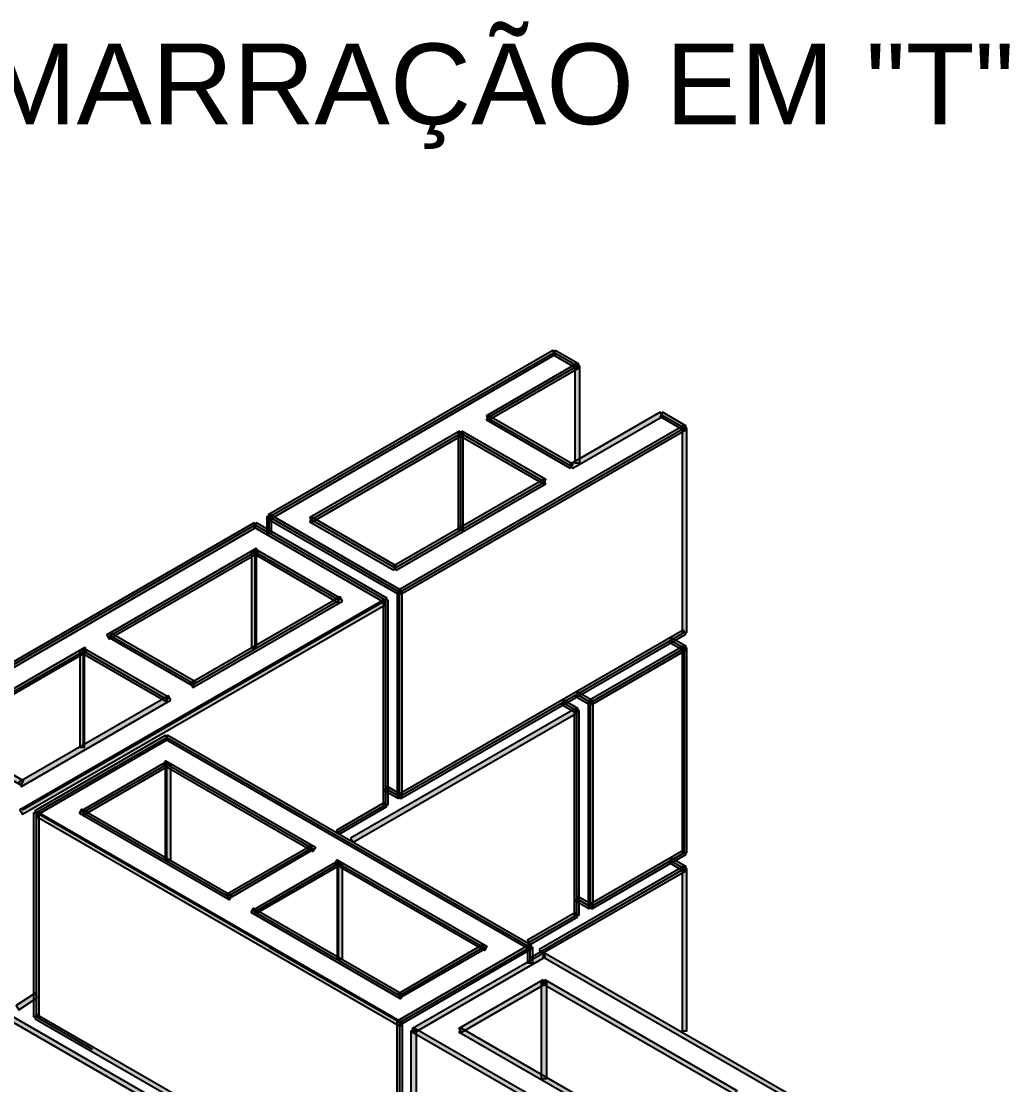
# Model space of a CAD drawing. Extents: x 0 to 119, y 0 to 84.
# Drawn here: x 54.35 to 58.025, y 58.044 to 62 of the extents above; entities that cross this region are included whole.
import ezdxf

# ---------------------------------------------------------------- set-up
doc = ezdxf.new("R2010")
doc.units = 0
doc.header["$MEASUREMENT"] = 0
doc.layers.add('3', color=7, linetype='CONTINUOUS')
doc.styles.add('TQS_ARIAL', font='arial.ttf')

msp = doc.modelspace()

# ---------------------------------------------------------------- linework, layer by layer
at = {"layer": '3', "color": 7, "linetype": 'Continuous'}
for p, q in [((55.271845, 60.156249), (56.330993, 60.767748)), ((56.330993, 60.767748), (56.417595, 60.717748)), ((56.083947, 60.525116), (56.417595, 60.717748)), ((56.729364, 60.537748), (56.815967, 60.487748)), ((56.083947, 60.525116), (56.395716, 60.345116)), ((56.083947, 60.525116), (56.395716, 60.345116)), ((55.427729, 60.146249), (55.983947, 60.467381)), ((55.756819, 59.876249), (56.815967, 60.487748)), ((55.756819, 59.876249), (56.815967, 60.487748)), ((55.983947, 60.107381), (55.983947, 60.467381)), ((55.983947, 60.467381), (56.295716, 60.287381)), ((55.739499, 59.966249), (56.295716, 60.287381)), ((55.271845, 60.096249), (55.271845, 60.156249)), ((55.271845, 60.156249), (55.756819, 59.876249)), ((55.427729, 60.146249), (55.739499, 59.966249)), ((53.868884, 59.346249), (55.219883, 60.126249)), ((55.219883, 60.126249), (55.704858, 59.846249)), ((54.680986, 59.715116), (55.219883, 60.026249)), ((55.219883, 59.666249), (55.219883, 60.026249)), ((55.219883, 60.026249), (55.531652, 59.846249)), ((55.756819, 59.116249), (55.756819, 59.876249)), ((55.756819, 59.116249), (55.756819, 59.876249)), ((54.353858, 59.066249), (55.704858, 59.846249)), ((54.353858, 59.066249), (55.704858, 59.846249)), ((54.992755, 59.535116), (55.531652, 59.846249)), ((55.704858, 59.086249), (55.704858, 59.846249)), ((54.680986, 59.715116), (54.992755, 59.535116)), ((55.756819, 59.116249), (56.815967, 59.727748)), ((56.46696, 59.466249), (56.815967, 59.667748)), ((56.764005, 59.697748), (56.815967, 59.667748)), ((56.815967, 58.907748), (56.815967, 59.667748)), ((54.042089, 59.346249), (54.580986, 59.657381)), ((54.580986, 59.297381), (54.580986, 59.657381)), ((54.580986, 59.657381), (54.892755, 59.477381)), ((56.363037, 59.466249), (56.414998, 59.436249)), ((56.414998, 59.496249), (56.46696, 59.466249)), ((56.46696, 58.706249), (56.46696, 59.466249)), ((56.414998, 58.676249), (56.414998, 59.436249)), ((54.405903, 59.05602), (54.890877, 59.33602)), ((54.890877, 59.33602), (56.241876, 58.55602)), ((54.579108, 59.05602), (54.890877, 59.23602)), ((54.890877, 59.23602), (55.429774, 58.924887)), ((54.890877, 58.87602), (54.890877, 59.23602)), ((55.704858, 59.146249), (55.756819, 59.116249)), ((55.527132, 58.983639), (55.704858, 59.086249)), ((55.700358, 59.094043), (55.709358, 59.078455)), ((54.405903, 59.05602), (55.756902, 58.27602)), ((54.405903, 59.05602), (55.756902, 58.27602)), ((54.405903, 58.29602), (54.405903, 59.05602)), ((54.579108, 59.05602), (55.118005, 58.744887)), ((55.118005, 58.744887), (55.429774, 58.924887)), ((56.46696, 58.706249), (56.815967, 58.907748)), ((56.764005, 58.877748), (56.815967, 58.847748)), ((56.764005, 58.877748), (56.815967, 58.847748)), ((55.218005, 58.687152), (55.529774, 58.867152)), ((55.529774, 58.867152), (56.068671, 58.55602)), ((55.529774, 58.507152), (55.529774, 58.867152)), ((56.241793, 58.516249), (56.815967, 58.847748)), ((56.414998, 58.736249), (56.46696, 58.706249)), ((55.218005, 58.687152), (55.756902, 58.37602)), ((56.237273, 58.573639), (56.414998, 58.676249)), ((55.271928, 58.55602), (55.756902, 58.27602)), ((55.756902, 58.37602), (56.068671, 58.55602)), ((55.756902, 58.27602), (56.241876, 58.55602)), ((55.756902, 58.27602), (56.241876, 58.55602)), ((56.241876, 58.49602), (56.241876, 58.55602)), ((54.405903, 58.29602), (54.613749, 58.17602)), ((55.756902, 57.51602), (55.756902, 58.27602))]:
    msp.add_line(p, q, dxfattribs=at)
for points in [[(55.267345, 60.164043), (55.276345, 60.148455), (56.335493, 60.759954), (56.326493, 60.775542), (55.267345, 60.164043)], [(56.335493, 60.775542), (56.326493, 60.759954), (56.413095, 60.709954), (56.422095, 60.725542), (56.335493, 60.775542)], [(56.422095, 60.709954), (56.413095, 60.725542), (56.079447, 60.532911), (56.088447, 60.517322), (56.422095, 60.709954)], [(56.426595, 60.717748), (56.408595, 60.717748), (56.408595, 60.357748), (56.426595, 60.357748), (56.426595, 60.717748)], [(56.733864, 60.529954), (56.724864, 60.545542), (56.391216, 60.352911), (56.400216, 60.337322), (56.733864, 60.529954)], [(56.811467, 60.479954), (56.820467, 60.495542), (56.733864, 60.545542), (56.724864, 60.529954), (56.811467, 60.479954)], [(55.752319, 59.884043), (55.761319, 59.868455), (56.820467, 60.479954), (56.811467, 60.495542), (55.752319, 59.884043)], [(56.391216, 60.337322), (56.400216, 60.352911), (56.088447, 60.532911), (56.079447, 60.517322), (56.391216, 60.337322)], [(55.988447, 60.459587), (55.979447, 60.475176), (55.423229, 60.154043), (55.432229, 60.138455), (55.988447, 60.459587)], [(55.992947, 60.467381), (55.974947, 60.467381), (55.974947, 60.107381), (55.992947, 60.107381), (55.992947, 60.467381)], [(55.988447, 60.475176), (55.979447, 60.459587), (56.291216, 60.279587), (56.300216, 60.295176), (55.988447, 60.475176)], [(56.824967, 60.487748), (56.806967, 60.487748), (56.806967, 59.727748), (56.824967, 59.727748), (56.824967, 60.487748)], [(56.300216, 60.279587), (56.291216, 60.295176), (55.734999, 59.974043), (55.743999, 59.958455), (56.300216, 60.279587)], [(55.280845, 60.156249), (55.262845, 60.156249), (55.262845, 60.096249), (55.280845, 60.096249), (55.280845, 60.156249)], [(55.276345, 60.164043), (55.267345, 60.148455), (55.752319, 59.868455), (55.761319, 59.884043), (55.276345, 60.164043)], [(55.734999, 59.958455), (55.743999, 59.974043), (55.432229, 60.154043), (55.423229, 60.138455), (55.734999, 59.958455)], [(55.224383, 60.118455), (55.215383, 60.134043), (53.864384, 59.354043), (53.873384, 59.338455), (55.224383, 60.118455)], [(55.700358, 59.838455), (55.709358, 59.854043), (55.224383, 60.134043), (55.215383, 60.118455), (55.700358, 59.838455)], [(55.232703, 60.023259), (55.223703, 60.038847), (54.667485, 59.717715), (54.676485, 59.702126), (55.232703, 60.023259)], [(55.224383, 60.028847), (55.206383, 60.028847), (55.206383, 59.668847), (55.224383, 59.668847), (55.224383, 60.028847)], [(55.527152, 59.838455), (55.536152, 59.854043), (55.224383, 60.034043), (55.215383, 60.018455), (55.527152, 59.838455)], [(55.747819, 59.116249), (55.765819, 59.116249), (55.765819, 59.876249), (55.747819, 59.876249), (55.747819, 59.116249)], [(55.704858, 59.830661), (55.695858, 59.846249), (54.344858, 59.066249), (54.353858, 59.050661), (55.704858, 59.830661)], [(55.544472, 59.843259), (55.535472, 59.858847), (54.979255, 59.537715), (54.988255, 59.522126), (55.544472, 59.843259)], [(55.713858, 59.846249), (55.695858, 59.846249), (55.695858, 59.086249), (55.713858, 59.086249), (55.713858, 59.846249)], [(54.988255, 59.527322), (54.997255, 59.542911), (54.685486, 59.722911), (54.676486, 59.707322), (54.988255, 59.527322)], [(56.820467, 59.719954), (56.811467, 59.735542), (55.752319, 59.124043), (55.761319, 59.108455), (56.820467, 59.719954)], [(56.811467, 59.659954), (56.820467, 59.675542), (56.768505, 59.705542), (56.759505, 59.689954), (56.811467, 59.659954)], [(54.594789, 59.654959), (54.585789, 59.670547), (54.029571, 59.349415), (54.038571, 59.333826), (54.594789, 59.654959)], [(54.888255, 59.469587), (54.897255, 59.485176), (54.585486, 59.665176), (54.576486, 59.649587), (54.888255, 59.469587)], [(56.820467, 59.659954), (56.811467, 59.675542), (56.46246, 59.474043), (56.47146, 59.458455), (56.820467, 59.659954)], [(56.806967, 58.907748), (56.824967, 58.907748), (56.824967, 59.667748), (56.806967, 59.667748), (56.806967, 58.907748)], [(54.585486, 59.65998), (54.567486, 59.65998), (54.567486, 59.29998), (54.585486, 59.29998), (54.585486, 59.65998)], [(54.906567, 59.474964), (54.897567, 59.490553), (54.341349, 59.16942), (54.350349, 59.153832), (54.906567, 59.474964)], [(56.410498, 59.428455), (56.419498, 59.444043), (56.367537, 59.474043), (56.358537, 59.458455), (56.410498, 59.428455)], [(56.46246, 59.458455), (56.47146, 59.474043), (56.419498, 59.504043), (56.410498, 59.488455), (56.46246, 59.458455)], [(56.47596, 59.466249), (56.45796, 59.466249), (56.45796, 58.706249), (56.47596, 58.706249), (56.47596, 59.466249)], [(55.574595, 58.961434), (55.583595, 58.945845), (56.419498, 59.428455), (56.410498, 59.444043), (55.574595, 58.961434)], [(56.423998, 59.436249), (56.405998, 59.436249), (56.405998, 58.676249), (56.423998, 58.676249), (56.423998, 59.436249)], [(54.349358, 59.158455), (54.358358, 59.174043), (54.046589, 59.354043), (54.037589, 59.338455), (54.349358, 59.158455)], [(54.410403, 59.048225), (54.401403, 59.063814), (54.886377, 59.343814), (54.895377, 59.328225), (54.410403, 59.048225)], [(54.886377, 59.328225), (54.895377, 59.343814), (56.246376, 58.563814), (56.237376, 58.548225), (54.886377, 59.328225)], [(54.583608, 59.048225), (54.574608, 59.063814), (54.886377, 59.243814), (54.895377, 59.228225), (54.583608, 59.048225)], [(54.878057, 59.233029), (54.887057, 59.248618), (55.443275, 58.927485), (55.434275, 58.911897), (54.878057, 59.233029)], [(54.886377, 59.238618), (54.904377, 59.238618), (54.904377, 58.878618), (54.886377, 58.878618), (54.886377, 59.238618)], [(55.752319, 59.108455), (55.761319, 59.124043), (55.709358, 59.154043), (55.700358, 59.138455), (55.752319, 59.108455)], [(55.709358, 59.078455), (55.700358, 59.094043), (55.522632, 58.991433), (55.531632, 58.975845), (55.709358, 59.078455)], [(54.396903, 59.05602), (54.414903, 59.05602), (54.414903, 58.29602), (54.396903, 58.29602), (54.396903, 59.05602)], [(54.405903, 59.040431), (54.414903, 59.05602), (55.765902, 58.27602), (55.756902, 58.260431), (54.405903, 59.040431)], [(54.566288, 59.053029), (54.575288, 59.068618), (55.131505, 58.747485), (55.122505, 58.731897), (54.566288, 59.053029)], [(55.067419, 57.864485), (55.058419, 57.848896), (53.153584, 58.948654), (53.162584, 58.964242), (55.067419, 57.864485)], [(55.122505, 58.737093), (55.113505, 58.752681), (55.425274, 58.932681), (55.434274, 58.917093), (55.122505, 58.737093)], [(56.46246, 58.714043), (56.47146, 58.698455), (56.820467, 58.899954), (56.811467, 58.915542), (56.46246, 58.714043)], [(55.222505, 58.679358), (55.213505, 58.694946), (55.525274, 58.874946), (55.534274, 58.859358), (55.222505, 58.679358)], [(55.515971, 58.864729), (55.524971, 58.880318), (56.081189, 58.559185), (56.072189, 58.543597), (55.515971, 58.864729)], [(56.811467, 58.839954), (56.820467, 58.855542), (56.768505, 58.885542), (56.759505, 58.869954), (56.811467, 58.839954)], [(55.525274, 58.86975), (55.543274, 58.86975), (55.543274, 58.50975), (55.525274, 58.50975), (55.525274, 58.86975)], [(56.276097, 58.54727), (56.285097, 58.531681), (56.820467, 58.839954), (56.811467, 58.855542), (56.276097, 58.54727)], [(56.824967, 58.847748), (56.806967, 58.847748), (56.806967, 58.244719), (56.824967, 58.244719), (56.824967, 58.847748)], [(56.46246, 58.698455), (56.47146, 58.714043), (56.419498, 58.744043), (56.410498, 58.728455), (56.46246, 58.698455)], [(55.204193, 58.684735), (55.213193, 58.700323), (55.769411, 58.379191), (55.760411, 58.363602), (55.204193, 58.684735)], [(56.419498, 58.668455), (56.410498, 58.684043), (56.232773, 58.581433), (56.241773, 58.565845), (56.419498, 58.668455)], [(55.761402, 58.368225), (55.752402, 58.383814), (56.064171, 58.563814), (56.073171, 58.548225), (55.761402, 58.368225)], [(55.761402, 58.268225), (55.752402, 58.283814), (56.237376, 58.563814), (56.246376, 58.548225), (55.761402, 58.268225)], [(56.232876, 58.55602), (56.250876, 58.55602), (56.250876, 58.49602), (56.232876, 58.49602), (56.232876, 58.55602)], [(55.813364, 58.238225), (55.804364, 58.253814), (56.289338, 58.533814), (56.298338, 58.518225), (55.813364, 58.238225)], [(56.289338, 58.518225), (56.298338, 58.533814), (57.666491, 57.74391), (57.657491, 57.728321), (56.289338, 58.518225)], [(55.986569, 58.238225), (55.977569, 58.253814), (56.289338, 58.433814), (56.298338, 58.418225), (55.986569, 58.238225)], [(56.284838, 58.42602), (56.302838, 58.42602), (56.302838, 58.06602), (56.284838, 58.06602), (56.284838, 58.42602)], [(56.289338, 58.418225), (56.298338, 58.433814), (57.01044, 58.022681), (57.00144, 58.007092), (56.289338, 58.418225)], [(54.410394, 58.368679), (54.401394, 58.384268), (54.331358, 58.338637), (54.340358, 58.323049), (54.410394, 58.368679)], [(54.401403, 58.288225), (54.410403, 58.303814), (55.709441, 57.553814), (55.700441, 57.538225), (54.401403, 58.288225)], [(55.765902, 57.51602), (55.747902, 57.51602), (55.747902, 58.27602), (55.765902, 58.27602), (55.765902, 57.51602)], [(55.799864, 58.24602), (55.817864, 58.24602), (55.817864, 57.48602), (55.799864, 57.48602), (55.799864, 58.24602)], [(57.181517, 57.46391), (57.172517, 57.448321), (55.804364, 58.238225), (55.813364, 58.253814), (57.181517, 57.46391)], [(56.698671, 57.842681), (56.689671, 57.827092), (55.977569, 58.238225), (55.986569, 58.253814), (56.698671, 57.842681)]]:
    msp.add_lwpolyline(points, dxfattribs=at)
for points in [[(55.267345, 60.164043), (56.335493, 60.759954), (56.326493, 60.775542)], [(55.267345, 60.164043), (56.326493, 60.775542), (55.267345, 60.164043)], [(56.335493, 60.775542), (56.326493, 60.759954), (56.413095, 60.709954)], [(56.335493, 60.775542), (56.413095, 60.709954), (56.422095, 60.725542)], [(56.335493, 60.775542), (56.422095, 60.725542), (56.335493, 60.775542)], [(55.267345, 60.164043), (55.276345, 60.148455), (56.335493, 60.759954)], [(56.422095, 60.709954), (56.413095, 60.725542), (56.079447, 60.532911)], [(56.422095, 60.709954), (56.079447, 60.532911), (56.088447, 60.517322)], [(56.422095, 60.709954), (56.088447, 60.517322), (56.422095, 60.709954)], [(56.426595, 60.717748), (56.408595, 60.717748), (56.408595, 60.357748)], [(56.426595, 60.717748), (56.408595, 60.357748), (56.426595, 60.357748)], [(56.426595, 60.717748), (56.426595, 60.357748), (56.426595, 60.717748)], [(56.733864, 60.529954), (56.724864, 60.545542), (56.391216, 60.352911)], [(56.811467, 60.479954), (56.733864, 60.545542), (56.724864, 60.529954)], [(56.811467, 60.479954), (56.820467, 60.495542), (56.733864, 60.545542)], [(55.752319, 59.884043), (56.820467, 60.479954), (56.811467, 60.495542)], [(55.752319, 59.884043), (56.811467, 60.495542), (55.752319, 59.884043)], [(56.391216, 60.337322), (56.088447, 60.532911), (56.079447, 60.517322)], [(56.391216, 60.337322), (56.079447, 60.517322), (56.391216, 60.337322)], [(56.391216, 60.337322), (56.400216, 60.352911), (56.088447, 60.532911)], [(56.733864, 60.529954), (56.391216, 60.352911), (56.400216, 60.337322)], [(56.733864, 60.529954), (56.400216, 60.337322), (56.733864, 60.529954)], [(56.811467, 60.479954), (56.724864, 60.529954), (56.811467, 60.479954)], [(55.988447, 60.459587), (55.979447, 60.475176), (55.423229, 60.154043)], [(55.988447, 60.459587), (55.423229, 60.154043), (55.432229, 60.138455)], [(55.988447, 60.459587), (55.432229, 60.138455), (55.988447, 60.459587)], [(55.752319, 59.884043), (55.761319, 59.868455), (56.820467, 60.479954)], [(55.992947, 60.467381), (55.974947, 60.467381), (55.974947, 60.107381)], [(55.992947, 60.467381), (55.974947, 60.107381), (55.992947, 60.107381)], [(55.988447, 60.475176), (55.979447, 60.459587), (56.291216, 60.279587)], [(55.988447, 60.475176), (56.291216, 60.279587), (56.300216, 60.295176)], [(55.988447, 60.475176), (56.300216, 60.295176), (55.988447, 60.475176)], [(55.992947, 60.467381), (55.992947, 60.107381), (55.992947, 60.467381)], [(56.824967, 60.487748), (56.806967, 60.487748), (56.806967, 59.727748)], [(56.824967, 60.487748), (56.806967, 59.727748), (56.824967, 59.727748)], [(56.824967, 60.487748), (56.824967, 59.727748), (56.824967, 60.487748)], [(56.300216, 60.279587), (56.291216, 60.295176), (55.734999, 59.974043)], [(56.300216, 60.279587), (55.734999, 59.974043), (55.743999, 59.958455)], [(56.300216, 60.279587), (55.743999, 59.958455), (56.300216, 60.279587)], [(55.280845, 60.156249), (55.262845, 60.156249), (55.262845, 60.096249)], [(55.280845, 60.156249), (55.262845, 60.096249), (55.280845, 60.096249)], [(55.276345, 60.164043), (55.267345, 60.148455), (55.752319, 59.868455)], [(55.276345, 60.164043), (55.752319, 59.868455), (55.761319, 59.884043)], [(55.276345, 60.164043), (55.761319, 59.884043), (55.276345, 60.164043)], [(55.280845, 60.156249), (55.280845, 60.096249), (55.280845, 60.156249)], [(55.734999, 59.958455), (55.432229, 60.154043), (55.423229, 60.138455)], [(55.734999, 59.958455), (55.423229, 60.138455), (55.734999, 59.958455)], [(55.734999, 59.958455), (55.743999, 59.974043), (55.432229, 60.154043)], [(55.224383, 60.118455), (55.215383, 60.134043), (53.864384, 59.354043)], [(55.224383, 60.118455), (53.864384, 59.354043), (53.873384, 59.338455)], [(55.224383, 60.118455), (53.873384, 59.338455), (55.224383, 60.118455)], [(55.700358, 59.838455), (55.224383, 60.134043), (55.215383, 60.118455)], [(55.700358, 59.838455), (55.215383, 60.118455), (55.700358, 59.838455)], [(55.700358, 59.838455), (55.709358, 59.854043), (55.224383, 60.134043)], [(55.232703, 60.023259), (55.223703, 60.038847), (54.667485, 59.717715)], [(55.232703, 60.023259), (54.667485, 59.717715), (54.676485, 59.702126)], [(55.232703, 60.023259), (54.676485, 59.702126), (55.232703, 60.023259)], [(55.224383, 60.028847), (55.206383, 60.028847), (55.206383, 59.668847)], [(55.224383, 60.028847), (55.206383, 59.668847), (55.224383, 59.668847)], [(55.527152, 59.838455), (55.224383, 60.034043), (55.215383, 60.018455)], [(55.527152, 59.838455), (55.536152, 59.854043), (55.224383, 60.034043)], [(55.224383, 60.028847), (55.224383, 59.668847), (55.224383, 60.028847)], [(55.527152, 59.838455), (55.215383, 60.018455), (55.527152, 59.838455)], [(55.747819, 59.116249), (55.765819, 59.116249), (55.765819, 59.876249)], [(55.747819, 59.116249), (55.765819, 59.876249), (55.747819, 59.876249)], [(55.747819, 59.116249), (55.747819, 59.876249), (55.747819, 59.116249)], [(55.704858, 59.830661), (55.695858, 59.846249), (54.344858, 59.066249)], [(55.704858, 59.830661), (54.344858, 59.066249), (54.353858, 59.050661)], [(55.704858, 59.830661), (54.353858, 59.050661), (55.704858, 59.830661)], [(55.544472, 59.843259), (55.535472, 59.858847), (54.979255, 59.537715)], [(55.544472, 59.843259), (54.979255, 59.537715), (54.988255, 59.522126)], [(55.544472, 59.843259), (54.988255, 59.522126), (55.544472, 59.843259)], [(55.713858, 59.846249), (55.695858, 59.846249), (55.695858, 59.086249)], [(55.713858, 59.846249), (55.695858, 59.086249), (55.713858, 59.086249)], [(55.713858, 59.846249), (55.713858, 59.086249), (55.713858, 59.846249)], [(54.988255, 59.527322), (54.685486, 59.722911), (54.676486, 59.707322)], [(54.988255, 59.527322), (54.676486, 59.707322), (54.988255, 59.527322)], [(54.988255, 59.527322), (54.997255, 59.542911), (54.685486, 59.722911)], [(56.820467, 59.719954), (56.811467, 59.735542), (55.752319, 59.124043)], [(56.820467, 59.719954), (55.752319, 59.124043), (55.761319, 59.108455)], [(56.820467, 59.719954), (55.761319, 59.108455), (56.820467, 59.719954)], [(56.811467, 59.659954), (56.768505, 59.705542), (56.759505, 59.689954)], [(56.811467, 59.659954), (56.820467, 59.675542), (56.768505, 59.705542)], [(54.594789, 59.654959), (54.585789, 59.670547), (54.029571, 59.349415)], [(54.888255, 59.469587), (54.585486, 59.665176), (54.576486, 59.649587)], [(54.888255, 59.469587), (54.897255, 59.485176), (54.585486, 59.665176)], [(56.820467, 59.659954), (56.811467, 59.675542), (56.46246, 59.474043)], [(56.811467, 59.659954), (56.759505, 59.689954), (56.811467, 59.659954)], [(56.806967, 58.907748), (56.824967, 58.907748), (56.824967, 59.667748)], [(56.806967, 58.907748), (56.824967, 59.667748), (56.806967, 59.667748)], [(56.806967, 58.907748), (56.806967, 59.667748), (56.806967, 58.907748)], [(54.594789, 59.654959), (54.029571, 59.349415), (54.038571, 59.333826)], [(54.594789, 59.654959), (54.038571, 59.333826), (54.594789, 59.654959)], [(54.585486, 59.65998), (54.567486, 59.65998), (54.567486, 59.29998)], [(54.585486, 59.65998), (54.567486, 59.29998), (54.585486, 59.29998)], [(54.888255, 59.469587), (54.576486, 59.649587), (54.888255, 59.469587)], [(54.585486, 59.65998), (54.585486, 59.29998), (54.585486, 59.65998)], [(56.820467, 59.659954), (56.46246, 59.474043), (56.47146, 59.458455)], [(56.820467, 59.659954), (56.47146, 59.458455), (56.820467, 59.659954)], [(54.906567, 59.474964), (54.897567, 59.490553), (54.341349, 59.16942)], [(54.906567, 59.474964), (54.341349, 59.16942), (54.350349, 59.153832)], [(54.906567, 59.474964), (54.350349, 59.153832), (54.906567, 59.474964)], [(56.410498, 59.428455), (56.367537, 59.474043), (56.358537, 59.458455)], [(56.410498, 59.428455), (56.419498, 59.444043), (56.367537, 59.474043)], [(56.46246, 59.458455), (56.419498, 59.504043), (56.410498, 59.488455)], [(56.46246, 59.458455), (56.410498, 59.488455), (56.46246, 59.458455)], [(56.46246, 59.458455), (56.47146, 59.474043), (56.419498, 59.504043)], [(56.47596, 59.466249), (56.45796, 59.466249), (56.45796, 58.706249)], [(56.47596, 59.466249), (56.45796, 58.706249), (56.47596, 58.706249)], [(56.47596, 59.466249), (56.47596, 58.706249), (56.47596, 59.466249)], [(55.574595, 58.961434), (56.419498, 59.428455), (56.410498, 59.444043)], [(55.574595, 58.961434), (56.410498, 59.444043), (55.574595, 58.961434)], [(55.574595, 58.961434), (55.583595, 58.945845), (56.419498, 59.428455)], [(56.410498, 59.428455), (56.358537, 59.458455), (56.410498, 59.428455)], [(56.423998, 59.436249), (56.405998, 59.436249), (56.405998, 58.676249)], [(56.423998, 59.436249), (56.405998, 58.676249), (56.423998, 58.676249)], [(56.423998, 59.436249), (56.423998, 58.676249), (56.423998, 59.436249)], [(54.349358, 59.158455), (54.358358, 59.174043), (54.046589, 59.354043)], [(54.410403, 59.048225), (54.401403, 59.063814), (54.886377, 59.343814)], [(54.410403, 59.048225), (54.886377, 59.343814), (54.895377, 59.328225)], [(54.410403, 59.048225), (54.895377, 59.328225), (54.410403, 59.048225)], [(54.886377, 59.328225), (54.895377, 59.343814), (56.246376, 58.563814)], [(54.886377, 59.328225), (56.246376, 58.563814), (56.237376, 58.548225)], [(54.886377, 59.328225), (56.237376, 58.548225), (54.886377, 59.328225)], [(54.583608, 59.048225), (54.574608, 59.063814), (54.886377, 59.243814)], [(54.583608, 59.048225), (54.886377, 59.243814), (54.895377, 59.228225)], [(54.583608, 59.048225), (54.895377, 59.228225), (54.583608, 59.048225)], [(54.878057, 59.233029), (54.887057, 59.248618), (55.443275, 58.927485)], [(54.878057, 59.233029), (55.443275, 58.927485), (55.434275, 58.911897)], [(54.878057, 59.233029), (55.434275, 58.911897), (54.878057, 59.233029)], [(54.886377, 59.238618), (54.904377, 59.238618), (54.904377, 58.878618)], [(54.886377, 59.238618), (54.904377, 58.878618), (54.886377, 58.878618)], [(54.886377, 59.238618), (54.886377, 58.878618), (54.886377, 59.238618)], [(55.752319, 59.108455), (55.709358, 59.154043), (55.700358, 59.138455)], [(55.752319, 59.108455), (55.761319, 59.124043), (55.709358, 59.154043)], [(55.752319, 59.108455), (55.700358, 59.138455), (55.752319, 59.108455)], [(55.709358, 59.078455), (55.700358, 59.094043), (55.522632, 58.991433)], [(55.709358, 59.078455), (55.522632, 58.991433), (55.531632, 58.975845)], [(55.709358, 59.078455), (55.531632, 58.975845), (55.709358, 59.078455)], [(54.396903, 59.05602), (54.414903, 59.05602), (54.414903, 58.29602)], [(54.396903, 59.05602), (54.414903, 58.29602), (54.396903, 58.29602)], [(54.396903, 59.05602), (54.396903, 58.29602), (54.396903, 59.05602)], [(54.405903, 59.040431), (54.414903, 59.05602), (55.765902, 58.27602)], [(54.405903, 59.040431), (55.765902, 58.27602), (55.756902, 58.260431)], [(54.405903, 59.040431), (55.756902, 58.260431), (54.405903, 59.040431)], [(54.566288, 59.053029), (54.575288, 59.068618), (55.131505, 58.747485)], [(54.566288, 59.053029), (55.131505, 58.747485), (55.122505, 58.731897)], [(54.566288, 59.053029), (55.122505, 58.731897), (54.566288, 59.053029)], [(55.067419, 57.864485), (53.153584, 58.948654), (53.162584, 58.964242)], [(55.067419, 57.864485), (53.162584, 58.964242), (55.067419, 57.864485)], [(55.067419, 57.864485), (55.058419, 57.848896), (53.153584, 58.948654)], [(55.122505, 58.737093), (55.113505, 58.752681), (55.425274, 58.932681)], [(55.122505, 58.737093), (55.425274, 58.932681), (55.434274, 58.917093)], [(55.122505, 58.737093), (55.434274, 58.917093), (55.122505, 58.737093)], [(56.46246, 58.714043), (56.820467, 58.899954), (56.811467, 58.915542)], [(56.46246, 58.714043), (56.811467, 58.915542), (56.46246, 58.714043)], [(55.222505, 58.679358), (55.213505, 58.694946), (55.525274, 58.874946)], [(55.222505, 58.679358), (55.525274, 58.874946), (55.534274, 58.859358)], [(55.515971, 58.864729), (55.524971, 58.880318), (56.081189, 58.559185)], [(56.46246, 58.714043), (56.47146, 58.698455), (56.820467, 58.899954)], [(56.811467, 58.839954), (56.768505, 58.885542), (56.759505, 58.869954)], [(56.811467, 58.839954), (56.820467, 58.855542), (56.768505, 58.885542)], [(55.222505, 58.679358), (55.534274, 58.859358), (55.222505, 58.679358)], [(55.515971, 58.864729), (56.081189, 58.559185), (56.072189, 58.543597)], [(55.515971, 58.864729), (56.072189, 58.543597), (55.515971, 58.864729)], [(55.525274, 58.86975), (55.543274, 58.86975), (55.543274, 58.50975)], [(55.525274, 58.86975), (55.543274, 58.50975), (55.525274, 58.50975)], [(55.525274, 58.86975), (55.525274, 58.50975), (55.525274, 58.86975)], [(56.276097, 58.54727), (56.820467, 58.839954), (56.811467, 58.855542)], [(56.276097, 58.54727), (56.811467, 58.855542), (56.276097, 58.54727)], [(56.276097, 58.54727), (56.285097, 58.531681), (56.820467, 58.839954)], [(56.811467, 58.839954), (56.759505, 58.869954), (56.811467, 58.839954)], [(56.824967, 58.847748), (56.806967, 58.847748), (56.806967, 58.244719)], [(56.824967, 58.847748), (56.806967, 58.244719), (56.824967, 58.244719)], [(56.824967, 58.847748), (56.824967, 58.244719), (56.824967, 58.847748)], [(56.46246, 58.698455), (56.419498, 58.744043), (56.410498, 58.728455)], [(56.46246, 58.698455), (56.410498, 58.728455), (56.46246, 58.698455)], [(56.46246, 58.698455), (56.47146, 58.714043), (56.419498, 58.744043)], [(55.204193, 58.684735), (55.213193, 58.700323), (55.769411, 58.379191)], [(55.204193, 58.684735), (55.769411, 58.379191), (55.760411, 58.363602)], [(55.204193, 58.684735), (55.760411, 58.363602), (55.204193, 58.684735)], [(56.419498, 58.668455), (56.410498, 58.684043), (56.232773, 58.581433)], [(56.419498, 58.668455), (56.232773, 58.581433), (56.241773, 58.565845)], [(56.419498, 58.668455), (56.241773, 58.565845), (56.419498, 58.668455)], [(55.761402, 58.368225), (55.752402, 58.383814), (56.064171, 58.563814)], [(55.761402, 58.268225), (55.752402, 58.283814), (56.237376, 58.563814)], [(55.761402, 58.368225), (56.064171, 58.563814), (56.073171, 58.548225)], [(55.761402, 58.268225), (56.237376, 58.563814), (56.246376, 58.548225)], [(56.232876, 58.55602), (56.250876, 58.55602), (56.250876, 58.49602)], [(56.232876, 58.55602), (56.250876, 58.49602), (56.232876, 58.49602)], [(56.232876, 58.55602), (56.232876, 58.49602), (56.232876, 58.55602)], [(55.761402, 58.368225), (56.073171, 58.548225), (55.761402, 58.368225)], [(55.761402, 58.268225), (56.246376, 58.548225), (55.761402, 58.268225)], [(55.813364, 58.238225), (55.804364, 58.253814), (56.289338, 58.533814)], [(55.813364, 58.238225), (56.289338, 58.533814), (56.298338, 58.518225)], [(55.813364, 58.238225), (56.298338, 58.518225), (55.813364, 58.238225)], [(56.289338, 58.518225), (56.298338, 58.533814), (57.666491, 57.74391)], [(56.289338, 58.518225), (57.666491, 57.74391), (57.657491, 57.728321)], [(56.289338, 58.518225), (57.657491, 57.728321), (56.289338, 58.518225)], [(55.986569, 58.238225), (55.977569, 58.253814), (56.289338, 58.433814)], [(55.986569, 58.238225), (56.289338, 58.433814), (56.298338, 58.418225)], [(55.986569, 58.238225), (56.298338, 58.418225), (55.986569, 58.238225)], [(56.284838, 58.42602), (56.302838, 58.42602), (56.302838, 58.06602)], [(56.284838, 58.42602), (56.302838, 58.06602), (56.284838, 58.06602)], [(56.284838, 58.42602), (56.284838, 58.06602), (56.284838, 58.42602)], [(56.289338, 58.418225), (56.298338, 58.433814), (57.01044, 58.022681)], [(56.289338, 58.418225), (57.01044, 58.022681), (57.00144, 58.007092)], [(56.289338, 58.418225), (57.00144, 58.007092), (56.289338, 58.418225)], [(54.680195, 57.672292), (53.481517, 58.343565), (53.490517, 58.359153)], [(54.680195, 57.672292), (53.490517, 58.359153), (54.680195, 57.672292)], [(54.410394, 58.368679), (54.401394, 58.384268), (54.331358, 58.338637)], [(54.410394, 58.368679), (54.331358, 58.338637), (54.340358, 58.323049)], [(54.410394, 58.368679), (54.340358, 58.323049), (54.410394, 58.368679)], [(54.680195, 57.672292), (54.671195, 57.656703), (53.481517, 58.343565)], [(54.401403, 58.288225), (54.410403, 58.303814), (55.709441, 57.553814)], [(54.401403, 58.288225), (55.709441, 57.553814), (55.700441, 57.538225)], [(54.401403, 58.288225), (55.700441, 57.538225), (54.401403, 58.288225)], [(55.765902, 57.51602), (55.747902, 57.51602), (55.747902, 58.27602)], [(55.765902, 57.51602), (55.747902, 58.27602), (55.765902, 58.27602)], [(55.765902, 57.51602), (55.765902, 58.27602), (55.765902, 57.51602)], [(55.799864, 58.24602), (55.817864, 58.24602), (55.817864, 57.48602)], [(55.799864, 58.24602), (55.817864, 57.48602), (55.799864, 57.48602)], [(55.799864, 58.24602), (55.799864, 57.48602), (55.799864, 58.24602)], [(57.181517, 57.46391), (55.804364, 58.238225), (55.813364, 58.253814)], [(57.181517, 57.46391), (55.813364, 58.253814), (57.181517, 57.46391)], [(56.698671, 57.842681), (55.977569, 58.238225), (55.986569, 58.253814)], [(56.698671, 57.842681), (55.986569, 58.253814), (56.698671, 57.842681)], [(55.067419, 57.104485), (53.140084, 58.196449), (53.149084, 58.212038)], [(55.067419, 57.104485), (53.149084, 58.212038), (55.067419, 57.104485)], [(57.181517, 57.46391), (57.172517, 57.448321), (55.804364, 58.238225)], [(56.698671, 57.842681), (56.689671, 57.827092), (55.977569, 58.238225)], [(55.067419, 57.104485), (55.058419, 57.088896), (53.140084, 58.196449)]]:
    msp.add_solid(points, dxfattribs=at)

# ---------------------------------------------------------------- texts
at = {"layer": '3', "color": 7, "linetype": 'Continuous', "style": 'TQS_ARIAL'}
msp.add_text('DETALHE DE AMARRAÇÃO EM "T"', height=0.3, dxfattribs=at).set_placement((51.179502, 61.61741))

doc.saveas('drawing.dxf')
